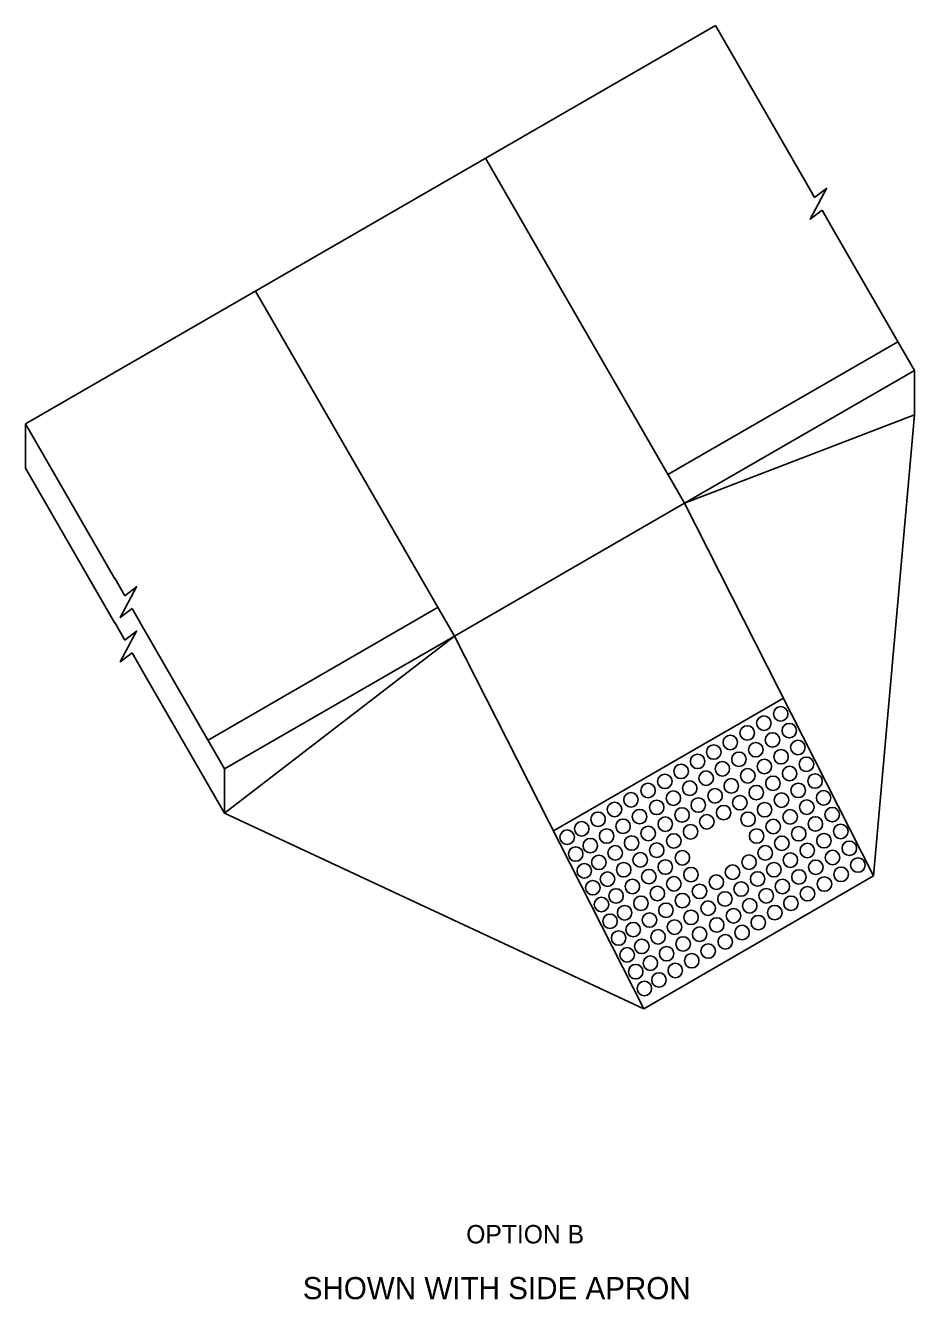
# Model space of a CAD drawing. Extents: x -586.5 to -494.2, y 668.4 to 689.3.
# Drawn here: x -549.44 to -536.04, y 668.99 to 688.18 of the extents above; entities that cross this region are included whole.
import ezdxf

# ---------------------------------------------------------------- set-up
doc = ezdxf.new("R2010")
doc.units = 0
for name, color, linetype in [('temp_CONSTRUCTION', 7, 'Continuous'), ('temp_CONSTRUCTION-anno', 7, 'Continuous'), ('temp_NO-PLOT', 7, 'Continuous')]:
    doc.layers.add(name, color=color, linetype=linetype)

# ---------------------------------------------------------------- blocks, each defined once
blk = doc.blocks.new('BRKLN')
at = {"layer": 'temp_CONSTRUCTION-anno'}
for p, q in [((0, 19), (0, 29.9999)), ((0, 0), (0, 11))]:
    blk.add_line(p, q, dxfattribs=at)
blk.add_lwpolyline([(0, 19), (8, 20), (-8, 10), (0, 11)], dxfattribs=at)

msp = doc.modelspace()

# ---------------------------------------------------------------- linework, layer by layer
at = {"layer": 'temp_CONSTRUCTION'}
for p, q in [((-549.436, 682.18), (-539.044, 688.18)), ((-539.044, 688.18), (-537.697, 685.847)), ((-539.508, 680.984), (-542.508, 686.18)), ((-537.285, 685.133), (-536.044, 682.984)), ((-542.972, 678.984), (-545.972, 684.18)), ((-536.294, 683.417), (-539.758, 681.417)), ((-539.508, 680.984), (-536.044, 682.984)), ((-536.044, 682.984), (-536.044, 682.317)), ((-549.436, 682.18), (-549.436, 681.513)), ((-549.436, 682.18), (-548.089, 679.847)), ((-549.436, 681.513), (-548.089, 679.18)), ((-542.972, 678.984), (-539.508, 680.984)), ((-536.66, 675.37), (-539.508, 680.984)), ((-546.686, 677.417), (-543.222, 679.417)), ((-547.677, 679.133), (-546.436, 676.984)), ((-546.436, 676.984), (-542.972, 678.984)), ((-546.436, 676.317), (-542.972, 678.984)), ((-540.124, 673.37), (-542.972, 678.984)), ((-547.677, 678.466), (-546.436, 676.317)), ((-541.483, 676.049), (-538.019, 678.049)), ((-546.436, 676.984), (-546.436, 676.317)), ((-546.436, 676.317), (-540.124, 673.37)), ((-540.124, 673.37), (-536.66, 675.37))]:
    msp.add_line(p, q, dxfattribs=at)
msp.add_lwpolyline([(-539.508, 680.984), (-536.044, 682.317), (-536.66, 675.37)], dxfattribs=at)
for centre in [(-538.313, 677.672), (-538.06, 677.812), (-538.564, 677.525), (-537.931, 677.559), (-538.819, 677.381), (-538.435, 677.272), (-538.184, 677.419), (-537.801, 677.306), (-539.312, 677.096), (-539.068, 677.237), (-538.689, 677.128), (-538.055, 677.166), (-539.56, 676.945), (-538.939, 676.984), (-538.556, 676.879), (-538.306, 677.019), (-537.925, 676.913), (-537.672, 677.053), (-539.805, 676.795), (-539.431, 676.692), (-539.183, 676.843), (-538.804, 676.727), (-538.177, 676.766), (-537.543, 676.8), (-540.315, 676.517), (-540.058, 676.657), (-539.676, 676.542), (-539.049, 676.578), (-538.427, 676.626), (-538.048, 676.513), (-537.796, 676.66), (-537.414, 676.547), (-540.563, 676.372), (-539.928, 676.404), (-539.302, 676.439), (-538.92, 676.325), (-538.675, 676.474), (-538.302, 676.368), (-537.667, 676.407), (-540.811, 676.224), (-540.434, 676.119), (-540.186, 676.264), (-539.799, 676.151), (-539.546, 676.289), (-539.173, 676.186), (-538.551, 676.224), (-538.173, 676.115), (-537.918, 676.26), (-537.538, 676.154), (-537.284, 676.294), (-541.277, 675.954), (-541.057, 676.081), (-540.682, 675.971), (-540.056, 676.011), (-539.417, 676.036), (-538.422, 675.971), (-537.789, 676.007), (-537.155, 676.041), (-540.928, 675.828), (-540.305, 675.866), (-539.927, 675.758), (-539.67, 675.898), (-538.043, 675.862), (-537.66, 675.754), (-537.409, 675.901), (-537.026, 675.788), (-541.148, 675.701), (-540.799, 675.575), (-540.553, 675.718), (-540.176, 675.613), (-539.541, 675.644), (-538.537, 675.578), (-538.293, 675.718), (-537.914, 675.609), (-537.279, 675.648), (-536.897, 675.535), (-541.019, 675.447), (-540.424, 675.465), (-540.046, 675.36), (-539.798, 675.505), (-539.412, 675.391), (-538.785, 675.427), (-538.163, 675.465), (-537.785, 675.356), (-537.531, 675.501), (-537.15, 675.395), (-540.89, 675.194), (-540.669, 675.322), (-540.294, 675.212), (-539.669, 675.252), (-539.029, 675.277), (-538.656, 675.174), (-538.407, 675.325), (-538.034, 675.212), (-537.401, 675.248), (-540.54, 675.069), (-540.165, 674.959), (-539.917, 675.107), (-539.54, 674.999), (-539.282, 675.138), (-538.9, 675.024), (-538.278, 675.072), (-537.905, 674.959), (-537.656, 675.103), (-540.76, 674.941), (-540.411, 674.816), (-539.788, 674.854), (-539.153, 674.885), (-538.771, 674.771), (-538.526, 674.921), (-538.149, 674.819), (-540.631, 674.688), (-540.036, 674.706), (-539.659, 674.6), (-539.41, 674.746), (-539.024, 674.632), (-538.397, 674.668), (-540.502, 674.435), (-540.282, 674.563), (-539.907, 674.453), (-539.281, 674.493), (-538.895, 674.379), (-538.642, 674.518), (-540.152, 674.31), (-539.778, 674.2), (-539.53, 674.347), (-539.152, 674.239), (-540.373, 674.182), (-540.023, 674.057), (-539.4, 674.094), (-540.244, 673.929), (-539.894, 673.804), (-539.648, 673.947), (-540.114, 673.676)]:
    msp.add_circle(centre, 0.109, dxfattribs=at)

# ---------------------------------------------------------------- block references
at = {"layer": 'temp_CONSTRUCTION', "xscale": 0.0277777777, "yscale": 0.0277777777, "rotation": 29.922999081601308}
for p in [(-537.285, 685.133), (-547.677, 679.133), (-547.677, 678.466)]:
    msp.add_blockref('BRKLN', p, dxfattribs=at)

# ---------------------------------------------------------------- texts
at = {"layer": 'temp_NO-PLOT'}
for s, height, p in [('OPTION B', 0.2778, (-542.797, 669.836)), ('SHOWN WITH SIDE APRON', 0.33333, (-545.26, 668.996))]:
    msp.add_text(s, height=height, dxfattribs=at).set_placement(p)

doc.saveas('drawing.dxf')
